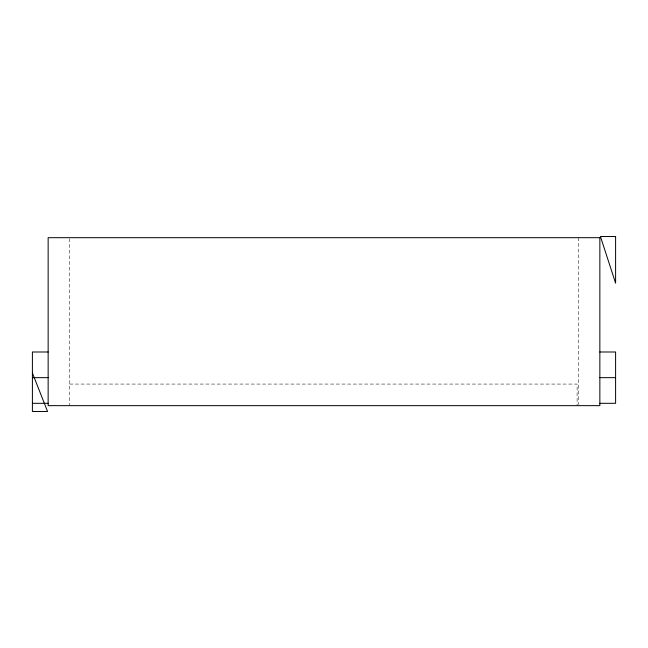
<?xml version="1.0" encoding="UTF-8"?>
<svg xmlns="http://www.w3.org/2000/svg" width="648" height="648" viewBox="0 0 648 648"><rect width="100%" height="100%" fill="white"/><g stroke="black" fill="none" stroke-linecap="round" stroke-linejoin="round"><path stroke-width="0.49" stroke-dasharray="3.24 2.43" d="M69.725 384.07L577.109 384.07L577.109 405.648M578.275 237.686L578.275 404.636M69.725 238.699L69.725 405.648"/><path stroke-width="0.97" d="M48.146 351.994L32.4 351.994L32.4 411.48L47.563 411.48L32.4 372.989M599.854 351.994L615.6 351.994L615.6 403.315L599.854 403.315M32.4 377.654L48.146 377.654M599.854 377.654L615.6 377.654M32.4 403.315L48.146 403.315M615.6 236.52L600.437 236.52L615.6 283.176L615.6 236.52M599.854 237.686L48.146 237.686L48.146 405.648L599.854 405.648L599.854 237.686"/></g></svg>
